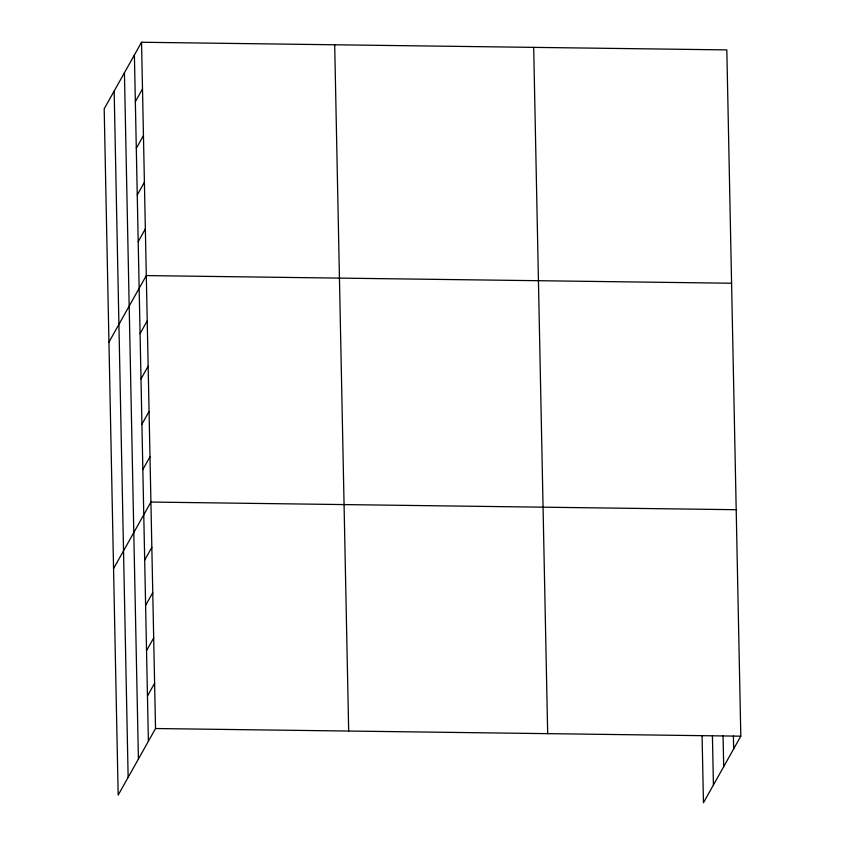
<?xml version="1.0" encoding="UTF-8"?>
<svg xmlns="http://www.w3.org/2000/svg" width="845" height="845" viewBox="0 0 845 845"><rect width="100%" height="100%" fill="white"/><g stroke="black" fill="none" stroke-linecap="round" stroke-linejoin="round"><path stroke-width="1.27" d="M141.548 42.25L104.188 108.825L118.173 795.103L155.533 728.527L141.548 42.25L726.827 49.897L740.811 736.175L703.452 802.75L702.079 735.456M135.348 101.664L142.499 88.915M136.298 148.329L143.449 135.58M137.249 194.994L144.4 182.256M138.2 241.67L145.351 228.921M108.942 342.162L146.301 275.586L731.58 283.233M140.069 333.627L147.22 320.878M140.999 378.919L148.15 366.17M141.918 424.211L149.069 411.473M142.837 469.514L149.998 456.765M113.557 568.632L150.917 502.057L736.196 509.704M144.685 560.098L151.836 547.349M145.615 605.39L152.765 592.641M146.534 650.692L153.684 637.943M147.452 695.984L154.614 683.235M155.533 728.527L740.811 736.175M733.397 735.974L733.661 748.923M723.056 735.625L723.69 766.679M712.419 735.805L713.423 784.984M533.681 47.373L547.676 733.65M334.694 44.774L348.679 731.052M134.397 54.999L148.382 741.276M124.426 72.765L138.411 759.042M114.159 91.059L128.144 777.347"/></g></svg>
